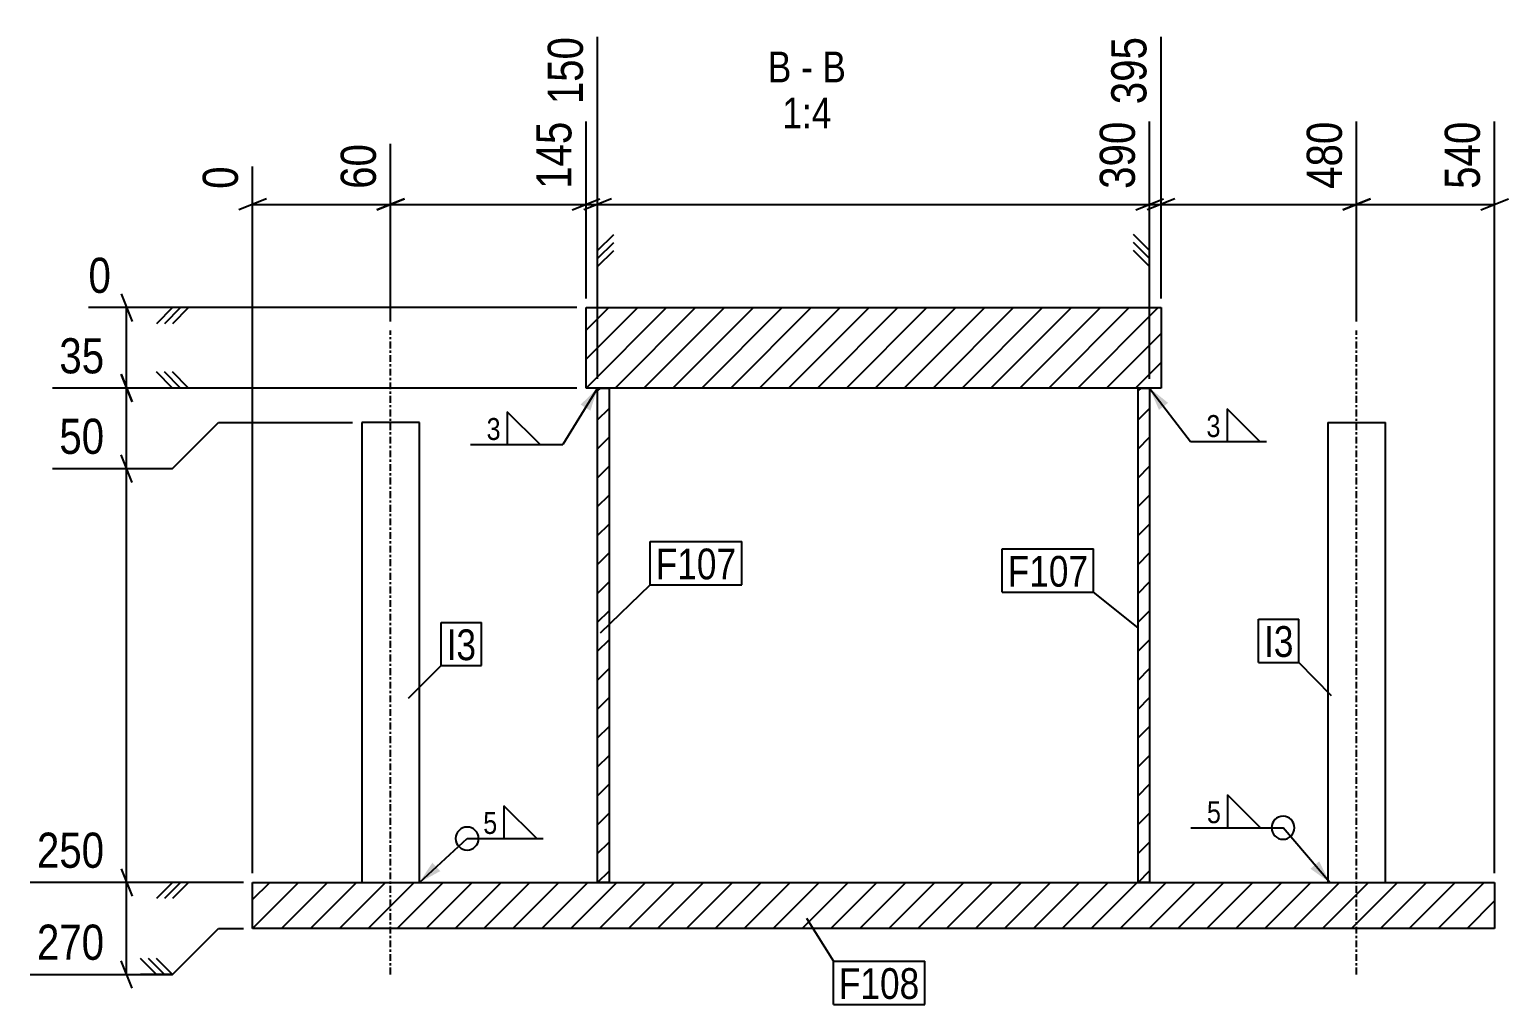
# Model space of a CAD drawing. Header units: millimetres. Extents: x 9 to 43793, y 10 to 1769.
# Drawn here: x 9 to 652, y 10 to 434 of the extents above; entities that cross this region are included whole.
import ezdxf

# ---------------------------------------------------------------- set-up
doc = ezdxf.new("R2010")
doc.units = ezdxf.units.MM
doc.linetypes.add('DXK_LINE_DOT2', pattern=[3.9198, 1.9599, -1.9599])
doc.linetypes.add('DXK_LINE_DOT3', pattern=[5.9187, 2.979, -0.9799, 0.9799, -0.9799])
for name, color, linetype in [('MÅLSÆTNING', 7, 'Continuous'), ('STÅL', 7, 'Continuous'), ('TEKST', 7, 'Continuous')]:
    doc.layers.add(name, color=color, linetype=linetype)
doc.styles.add('Arial Narrow', font='ARIALN.TTF', dxfattribs={"height": 0.2})

msp = doc.modelspace()

# ---------------------------------------------------------------- hatches: boundary and pattern name
at = {"layer": 'STÅL', "linetype": 'Continuous'}
h = msp.add_hatch(dxfattribs=at)
h.set_pattern_fill('', scale=2.8, style=0, pattern_type=0)
h.set_pattern_definition([(45, (251.279, 277.624), (-6.28618, 6.28618), [])])
h.paths.add_polyline_path([(251.28, 312.62), (251.28, 277.62), (501.28, 277.62), (501.28, 312.62)])
h = msp.add_hatch(dxfattribs=at)
h.set_pattern_fill('', scale=2.8, style=0, pattern_type=0)
h.set_pattern_definition([(45, (256.2846, 62.624), (-6.28618, 6.28618), [])])
h.paths.add_polyline_path([(256.28, 277.62), (256.28, 62.62), (261.28, 62.62), (261.28, 277.62)])
h = msp.add_hatch(dxfattribs=at)
h.set_pattern_fill('', scale=2.8, style=0, pattern_type=0)
h.set_pattern_definition([(45, (491.279, 62.624), (-6.28618, 6.28618), [])])
h.paths.add_polyline_path([(491.28, 277.62), (491.28, 62.62), (496.28, 62.62), (496.28, 277.62)])
h = msp.add_hatch(dxfattribs=at)
h.set_pattern_fill('', scale=2.8, style=0, pattern_type=0)
h.set_pattern_definition([(45, (106.279, 42.624), (-6.28618, 6.28618), [])])
h.paths.add_polyline_path([(106.28, 62.62), (106.28, 42.62), (646.28, 42.62), (646.28, 62.62)])
at = {"layer": 'TEKST', "linetype": 'Continuous'}
for points in [[(248.9, 270.43), (256.28, 277.62), (253.15, 267.8)], [(500.34, 268.15), (496.28, 277.62), (504.32, 271.18)], [(187.84, 67.55), (178.78, 62.62), (184.45, 71.23)], [(570, 71.85), (574.6, 62.62), (566.2, 68.61)]]:
    msp.add_hatch(color=3, dxfattribs=at).paths.add_polyline_path(points)

# ---------------------------------------------------------------- linework, layer by layer
at = {"layer": 'MÅLSÆTNING', "color": 7, "linetype": 'Continuous'}
for p, q in [((256.28, 281.62), (256.28, 430.31)), ((256.28, 281.62), (256.28, 430.31)), ((501.28, 316.62), (501.28, 430.31)), ((251.28, 316.62), (251.28, 393.51)), ((496.28, 281.62), (496.28, 393.51)), ((586.28, 306.62), (586.28, 393.51)), ((646.28, 66.62), (646.28, 393.51)), ((166.28, 306.62), (166.28, 383.76)), ((106.28, 66.62), (106.28, 374.01)), ((112.28, 359.86), (100.28, 355.06)), ((106.28, 357.46), (166.28, 357.46)), ((160.28, 355.06), (172.28, 359.86)), ((166.28, 357.46), (251.28, 357.46)), ((245.28, 355.06), (257.28, 359.86)), ((262.28, 359.86), (250.28, 355.06)), ((251.28, 357.46), (256.28, 357.46)), ((256.28, 357.46), (496.28, 357.46)), ((490.28, 355.06), (502.28, 359.86)), ((496.28, 357.46), (501.28, 357.46)), ((501.28, 357.46), (586.28, 357.46)), ((580.28, 355.06), (592.28, 359.86)), ((586.28, 357.46), (646.28, 357.46)), ((640.28, 355.06), (652.28, 359.86)), ((256.28, 337.46), (263.28, 344.46)), ((256.28, 330.46), (256.28, 344.46)), ((256.28, 337.46), (263.28, 344.46)), ((256.28, 330.46), (256.28, 344.46)), ((256.28, 333.96), (263.28, 340.96)), ((256.28, 333.96), (263.28, 340.96)), ((496.28, 337.46), (489.28, 344.46)), ((496.28, 337.46), (489.28, 344.46)), ((496.28, 333.96), (489.28, 340.96)), ((496.28, 333.96), (489.28, 340.96)), ((496.28, 330.46), (496.28, 344.46)), ((496.28, 330.46), (496.28, 344.46)), ((256.28, 330.46), (263.28, 337.46)), ((256.28, 330.46), (263.28, 337.46)), ((496.28, 330.46), (489.28, 337.46)), ((496.28, 330.46), (489.28, 337.46)), ((49.08, 318.62), (53.88, 306.62)), ((247.28, 312.62), (34.93, 312.62)), ((51.48, 277.62), (51.48, 312.62)), ((71.48, 312.62), (64.48, 305.62)), ((78.48, 312.62), (64.48, 312.62)), ((74.98, 312.62), (67.98, 305.62)), ((78.48, 312.62), (71.48, 305.62)), ((53.88, 271.62), (49.08, 283.62)), ((49.08, 283.62), (53.88, 271.62)), ((71.48, 277.62), (64.48, 284.62)), ((71.48, 277.62), (64.48, 284.62)), ((74.98, 277.62), (67.98, 284.62)), ((74.98, 277.62), (67.98, 284.62)), ((78.48, 277.62), (71.48, 284.62)), ((78.48, 277.62), (71.48, 284.62)), ((247.28, 277.62), (19.35, 277.62)), ((247.28, 277.62), (19.35, 277.62)), ((51.48, 242.62), (51.48, 277.62)), ((78.48, 277.62), (64.48, 277.62)), ((78.48, 277.62), (64.48, 277.62)), ((71.48, 242.62), (91.48, 262.62)), ((71.48, 242.62), (91.48, 262.62)), ((91.48, 262.62), (149.78, 262.62)), ((91.48, 262.62), (149.78, 262.62)), ((53.88, 236.62), (49.08, 248.62)), ((53.88, 236.62), (49.08, 248.62)), ((19.35, 242.62), (71.48, 242.62)), ((51.48, 62.62), (51.48, 242.62)), ((49.08, 68.62), (53.88, 56.62)), ((49.08, 68.62), (53.88, 56.62)), ((102.28, 62.62), (9.6, 62.62)), ((102.28, 62.62), (9.6, 62.62)), ((51.48, 22.62), (51.48, 62.62)), ((71.48, 62.62), (64.48, 55.62)), ((78.48, 62.62), (64.48, 62.62)), ((71.48, 62.62), (64.48, 55.62)), ((78.48, 62.62), (64.48, 62.62)), ((74.98, 62.62), (67.98, 55.62)), ((74.98, 62.62), (67.98, 55.62)), ((78.48, 62.62), (71.48, 55.62)), ((78.48, 62.62), (71.48, 55.62)), ((71.48, 22.62), (91.48, 42.62)), ((91.48, 42.62), (102.28, 42.62)), ((53.88, 16.62), (49.08, 28.62)), ((64.48, 22.62), (57.48, 29.62)), ((67.98, 22.62), (60.98, 29.62)), ((71.48, 22.62), (64.48, 29.62)), ((9.6, 22.62), (71.48, 22.62)), ((71.48, 22.62), (57.48, 22.62))]:
    msp.add_line(p, q, dxfattribs=at)
at = {"layer": 'STÅL', "color": 2, "linetype": 'Continuous'}
for p, q in [((251.28, 277.62), (251.28, 312.62)), ((251.28, 312.62), (501.28, 312.62)), ((501.28, 312.62), (501.28, 277.62)), ((501.28, 277.62), (251.28, 277.62)), ((256.28, 62.62), (256.28, 277.62)), ((256.28, 277.62), (261.28, 277.62)), ((261.28, 277.62), (261.28, 62.62)), ((491.28, 62.62), (491.28, 277.62)), ((491.28, 277.62), (496.28, 277.62)), ((496.28, 277.62), (496.28, 62.62)), ((153.78, 262.62), (153.78, 62.62)), ((178.78, 262.62), (153.78, 262.62)), ((178.78, 62.62), (178.78, 262.62)), ((573.78, 262.62), (573.78, 62.62)), ((573.78, 262.62), (598.78, 262.62)), ((598.78, 62.62), (598.78, 262.62)), ((106.28, 42.62), (106.28, 62.62)), ((106.28, 62.62), (646.28, 62.62)), ((261.28, 62.62), (256.28, 62.62)), ((496.28, 62.62), (491.28, 62.62)), ((646.28, 62.62), (646.28, 42.62)), ((646.28, 42.62), (106.28, 42.62))]:
    msp.add_line(p, q, dxfattribs=at)
at = {"layer": 'STÅL', "color": 7, "linetype": 'DXK_LINE_DOT3'}
for p, q in [((166.28, 22.62), (166.28, 302.62)), ((586.28, 22.62), (586.28, 302.62))]:
    msp.add_line(p, q, dxfattribs=at)
at = {"layer": 'STÅL', "color": 7, "linetype": 'DXK_LINE_DOT2'}
for p, q in [((153.78, 62.62), (178.78, 62.62)), ((573.78, 62.62), (598.78, 62.62))]:
    msp.add_line(p, q, dxfattribs=at)
at = {"layer": 'TEKST', "color": 3, "linetype": 'Continuous'}
for p, q in [((256.28, 277.62), (241.1, 253.05)), ((496.28, 277.62), (513.99, 254.33)), ((574.6, 62.62), (554.29, 86.41)), ((178.78, 62.62), (199.56, 81.74))]:
    msp.add_line(p, q, dxfattribs=at)
for centre, start, end in [((554.29, 86.41), 90, 270), ((554.29, 86.41), 270, 90), ((199.56, 81.74), 90, 270)]:
    msp.add_arc(centre, 5, start, end, dxfattribs=at)

# ---------------------------------------------------------------- wipeouts: each hides what was drawn before it
at = {"color": 0, "linetype": 'Continuous'}
for points in [[(340.52, 410.56), (340.52, 424.56), (330.3, 424.56), (330.3, 410.56)], [(349.82, 410.56), (349.82, 424.56), (344.72, 424.56), (344.72, 410.56)], [(364.25, 410.56), (364.25, 424.56), (354.02, 424.56), (354.02, 410.56)], [(357.94, 390.56), (357.94, 404.56), (336.61, 404.56), (336.61, 390.56)]]:
    msp.add_wipeout(points, dxfattribs=at).dxf.layer = 'TEKST'
at = {"color": 0}
for points in [[(214.9, 254.25), (214.9, 265.85), (207.21, 265.85), (207.21, 254.25)], [(527.89, 255.53), (527.89, 267.13), (520.19, 267.13), (520.19, 255.53)], [(316.53, 194.45), (316.53, 208.45), (281.57, 208.45), (281.57, 194.45)], [(469.55, 191.25), (469.55, 205.25), (434.59, 205.25), (434.59, 191.25)], [(558.82, 160.73), (558.82, 174.73), (546.03, 174.73), (546.03, 160.73)], [(203.44, 159.31), (203.44, 173.31), (190.64, 173.31), (190.64, 159.31)], [(528.09, 87.61), (528.09, 99.21), (520.4, 99.21), (520.4, 87.61)], [(213.45, 82.94), (213.45, 94.54), (205.76, 94.54), (205.76, 82.94)], [(396.16, 12), (396.16, 26), (361.2, 26), (361.2, 12)]]:
    msp.add_wipeout(points, dxfattribs=at).dxf.layer = 'TEKST'

# ---------------------------------------------------------------- next in the draw order: linework, layer by layer
at = {"layer": 'TEKST', "color": 3, "linetype": 'Continuous'}
for p, q in [((231.24, 253.05), (216.96, 267.34)), ((216.96, 267.34), (216.96, 253.05)), ((544.23, 254.33), (529.94, 268.62)), ((529.94, 268.62), (529.94, 254.33)), ((201.01, 253.05), (241.1, 253.05)), ((216.96, 253.05), (231.24, 253.05)), ((513.99, 254.33), (547.09, 254.33)), ((529.94, 254.33), (544.23, 254.33)), ((544.43, 86.41), (530.15, 100.7)), ((530.15, 100.7), (530.15, 86.41)), ((229.8, 81.74), (215.51, 96.02)), ((215.51, 96.02), (215.51, 81.74)), ((514.2, 86.41), (554.29, 86.41)), ((530.15, 86.41), (544.43, 86.41)), ((199.56, 81.74), (232.65, 81.74)), ((215.51, 81.74), (229.8, 81.74))]:
    msp.add_line(p, q, dxfattribs=at)
msp.add_arc((199.56, 81.74), 5, 270, 90, dxfattribs=at)

# ---------------------------------------------------------------- next in the draw order: texts
at = {"layer": 'TEKST', "color": 3, "linetype": 'Continuous', "style": 'Arial Narrow'}
for s, height, p in [('B', 13.36, (330.3, 410.56)), ('B', 13.36, (354.02, 410.56)), ('-', 13.36, (344.72, 410.56)), ('1:4', 13.362, (336.61, 390.56))]:
    msp.add_text(s, height=height, dxfattribs=at).set_placement(p)
at = {"layer": 'TEKST', "color": 3, "style": 'Arial Narrow'}
for s, p in [('3', (208.01, 255.05)), ('3', (520.99, 256.33)), ('5', (521.2, 88.41)), ('5', (206.56, 83.74))]:
    msp.add_text(s, height=9.54, dxfattribs=at).set_placement(p)

# ---------------------------------------------------------------- next in the draw order: wipeouts: each hides what was drawn before it
at = {"color": 0, "linetype": 'Continuous'}
for points in [[(248.08, 396.71), (225.68, 396.71), (225.68, 361.06), (248.08, 361.06)], [(493.08, 396.71), (470.68, 396.71), (470.68, 361.06), (493.08, 361.06)], [(583.08, 396.71), (560.68, 396.71), (560.68, 361.06), (583.08, 361.06)], [(643.08, 396.71), (620.68, 396.71), (620.68, 361.06), (643.08, 361.06)], [(163.08, 386.96), (140.68, 386.96), (140.68, 361.06), (163.08, 361.06)], [(103.08, 377.21), (80.68, 377.21), (80.68, 361.06), (103.08, 361.06)], [(47.88, 315.82), (47.88, 338.22), (31.73, 338.22), (31.73, 315.82)], [(44.96, 280.82), (44.96, 303.22), (19.06, 303.22), (19.06, 280.82)], [(44.96, 245.82), (44.96, 268.22), (19.06, 268.22), (19.06, 245.82)], [(44.96, 65.82), (44.96, 88.22), (9.31, 88.22), (9.31, 65.82)], [(44.96, 25.82), (44.96, 48.22), (9.31, 48.22), (9.31, 25.82)]]:
    msp.add_wipeout(points, dxfattribs=at).dxf.layer = 'MÅLSÆTNING'
at = {"color": 0}
for points in [[(316.53, 194.45), (316.53, 208.45), (281.57, 208.45), (281.57, 194.45)], [(469.55, 191.25), (469.55, 205.25), (434.59, 205.25), (434.59, 191.25)], [(558.82, 160.73), (558.82, 174.73), (546.03, 174.73), (546.03, 160.73)], [(203.44, 159.31), (203.44, 173.31), (190.64, 173.31), (190.64, 159.31)], [(396.16, 12), (396.16, 26), (361.2, 26), (361.2, 12)]]:
    msp.add_wipeout(points, dxfattribs=at).dxf.layer = 'TEKST'

# ---------------------------------------------------------------- next in the draw order: linework, layer by layer
at = {"layer": 'MÅLSÆTNING', "color": 7, "linetype": 'Continuous'}
for p, q in [((251.28, 316.62), (251.28, 393.51)), ((496.28, 281.62), (496.28, 393.51)), ((586.28, 306.62), (586.28, 393.51)), ((166.28, 306.62), (166.28, 383.76)), ((172.28, 359.86), (160.28, 355.06)), ((245.28, 355.06), (257.28, 359.86)), ((262.28, 359.86), (250.28, 355.06)), ((490.28, 355.06), (502.28, 359.86)), ((507.28, 359.86), (495.28, 355.06)), ((507.28, 359.86), (495.28, 355.06)), ((592.28, 359.86), (580.28, 355.06)), ((19.35, 242.62), (71.48, 242.62))]:
    msp.add_line(p, q, dxfattribs=at)
at = {"layer": 'TEKST', "color": 7, "linetype": 'Continuous'}
for p, q in [((279.17, 210.85), (318.93, 210.85)), ((279.17, 192.05), (279.17, 210.85)), ((318.93, 192.05), (318.93, 210.85)), ((432.19, 207.65), (471.95, 207.65)), ((432.19, 188.85), (432.19, 207.65)), ((471.95, 188.85), (471.95, 207.65)), ((257.58, 171.16), (279.17, 192.05)), ((279.17, 192.05), (318.93, 192.05)), ((432.19, 188.85), (471.95, 188.85)), ((491.28, 173.29), (471.95, 188.85)), ((188.24, 175.71), (205.84, 175.71)), ((188.24, 156.91), (188.24, 175.71)), ((205.84, 156.91), (205.84, 175.71)), ((543.63, 177.13), (561.22, 177.13)), ((543.63, 158.33), (543.63, 177.13)), ((561.22, 158.33), (561.22, 177.13)), ((174.1, 142.77), (188.24, 156.91)), ((188.24, 156.91), (205.84, 156.91)), ((543.63, 158.33), (561.22, 158.33)), ((575.39, 143.78), (561.22, 158.33)), ((347.12, 47.15), (358.8, 28.4)), ((358.8, 28.4), (398.56, 28.4)), ((358.8, 9.6), (358.8, 28.4)), ((398.56, 9.6), (398.56, 28.4)), ((358.8, 9.6), (398.56, 9.6))]:
    msp.add_line(p, q, dxfattribs=at)

# ---------------------------------------------------------------- next in the draw order: texts
at = {"layer": 'MÅLSÆTNING', "color": 3, "linetype": 'Continuous', "style": 'Arial Narrow'}
for s, height, p in [('145', 15.271, (244.88, 364.26)), ('390', 15.271, (489.88, 364.26)), ('480', 15.271, (579.88, 364.26)), ('540', 15.271, (639.88, 364.26)), ('60', 15.271, (159.88, 364.26)), ('0', 15.27, (99.88, 364.26))]:
    msp.add_text(s, height=height, rotation=90.00021, dxfattribs=at).set_placement(p)
for s, height, p in [('0', 15.27, (34.93, 319.02)), ('35', 15.271, (22.26, 284.02)), ('50', 15.271, (22.26, 249.02)), ('250', 15.271, (12.51, 69.02)), ('270', 15.271, (12.51, 29.02))]:
    msp.add_text(s, height=height, dxfattribs=at).set_placement(p)
at = {"layer": 'TEKST', "color": 3, "style": 'Arial Narrow'}
for s, p in [('F107', (281.57, 194.45)), ('F107', (434.59, 191.25)), ('I3', (546.03, 160.73)), ('I3', (190.64, 159.31)), ('F108', (361.2, 12))]:
    msp.add_text(s, height=13.362, dxfattribs=at).set_placement(p)

# ---------------------------------------------------------------- next in the draw order: wipeouts: each hides what was drawn before it
at = {"color": 0, "linetype": 'Continuous'}
for points in [[(253.08, 433.51), (230.68, 433.51), (230.68, 397.86), (253.08, 397.86)], [(498.08, 433.51), (475.68, 433.51), (475.68, 397.86), (498.08, 397.86)]]:
    msp.add_wipeout(points, dxfattribs=at).dxf.layer = 'MÅLSÆTNING'

# ---------------------------------------------------------------- next in the draw order: linework, layer by layer
at = {"layer": 'MÅLSÆTNING', "color": 7, "linetype": 'Continuous'}
msp.add_line((501.28, 316.62), (501.28, 430.31), dxfattribs=at)

# ---------------------------------------------------------------- next in the draw order: texts
at = {"layer": 'MÅLSÆTNING', "color": 3, "linetype": 'Continuous', "style": 'Arial Narrow'}
for s, p in [('150', (249.88, 401.06)), ('395', (494.88, 401.06))]:
    msp.add_text(s, height=15.271, rotation=90.00021, dxfattribs=at).set_placement(p)

doc.saveas('drawing.dxf')
